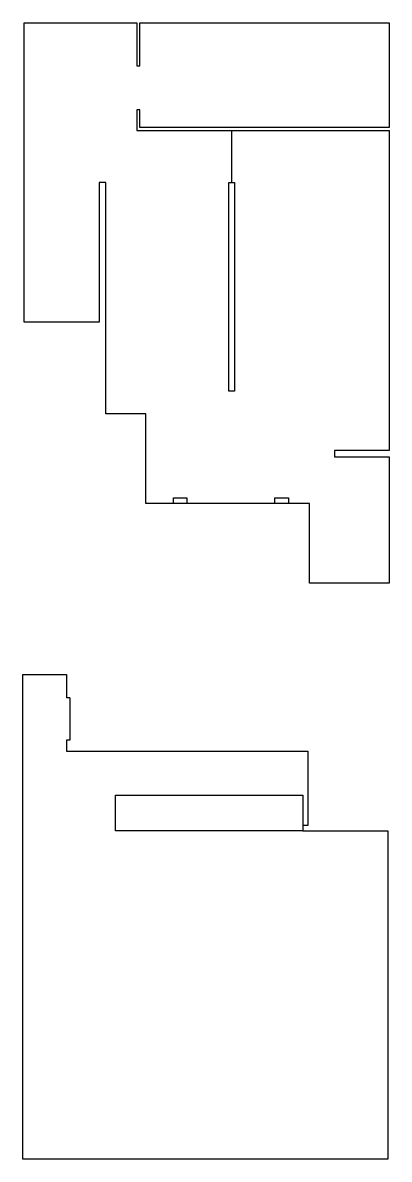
# Model space of a CAD drawing. Header units: metres. Extents: x 289 to 442, y 174 to 231.
# Drawn here: x 289.14 to 297.49, y 174.33 to 200.19 of the extents above.
import ezdxf

# ---------------------------------------------------------------- set-up
doc = ezdxf.new("R2010")
doc.units = ezdxf.units.M

msp = doc.modelspace()

# ---------------------------------------------------------------- linework, layer by layer
for points in [[(289.177, 193.378), (289.177, 200.188), (291.737, 200.188), (291.737, 199.206), (291.807, 199.206), (291.807, 200.188), (297.487, 200.188), (297.487, 197.806), (291.807, 197.806), (291.807, 198.206), (291.737, 198.206), (291.737, 197.736), (297.487, 197.736), (297.487, 190.457), (296.243, 190.457), (296.243, 190.307), (297.487, 190.307), (297.487, 187.435), (295.67, 187.435), (295.67, 189.246), (291.949, 189.246), (291.949, 191.292), (291.032, 191.292), (291.032, 196.551), (290.882, 196.551), (290.882, 193.378), (289.177, 193.378)], [(293.901, 196.551), (293.901, 197.736)], [(292.573, 189.246), (292.573, 189.38), (292.877, 189.38), (292.877, 189.246)], [(294.884, 189.246), (294.884, 189.38), (295.189, 189.38), (295.189, 189.246)], [(290.217, 184.829), (290.217, 183.859), (290.142, 183.859), (290.142, 183.61), (295.516, 183.61), (295.636, 183.61), (295.636, 181.919), (295.516, 181.919), (295.516, 181.799), (297.453, 181.799), (297.453, 174.326), (289.143, 174.326), (289.143, 185.359), (290.142, 185.359), (290.142, 184.829)], [(290.217, 184.829), (290.142, 184.829)], [(295.516, 181.799), (291.251, 181.799), (291.251, 182.611), (295.516, 182.611), (295.516, 181.919)]]:
    msp.add_lwpolyline(points)
msp.add_lwpolyline([(293.837, 196.551), (293.964, 196.551), (293.964, 191.805), (293.837, 191.805)], close=True)

doc.saveas('drawing.dxf')
